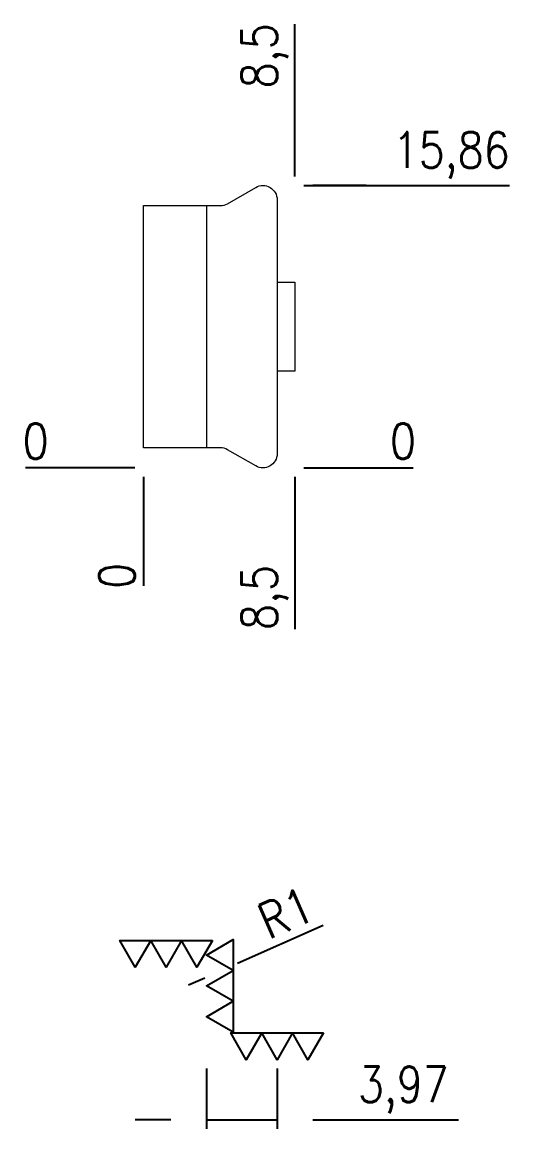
# Model space of a CAD drawing. Header units: millimetres. Extents: x 117382 to 126876, y -1151 to 1280.
# Drawn here: x 117383.5 to 117411, y -1029.4 to -967.3 of the extents above; entities that cross this region are included whole.
import ezdxf

# ---------------------------------------------------------------- set-up
doc = ezdxf.new("R2010")
doc.units = ezdxf.units.MM
for name, color, linetype in [('DIE_P', 2, 'Continuous'), ('DIM', 4, 'Continuous'), ('LB_P', 2, 'Continuous')]:
    doc.layers.add(name, color=color, linetype=linetype)
doc.styles.get("Standard").update_dxf_attribs({"font": 'txt.shx', "width": 0.85, "bigfont": 'ctxt.shx'})
doc.dimstyles.new('T-2-WX', dxfattribs={"dimtxt": 2, "dimasz": 2, "dimexe": 0.5, "dimexo": 0.5, "dimgap": 0.5, "dimtad": 1, "dimtxsty": 'Standard', "dimblk": 'OPEN30', "dimcen": 0, "dimazin": 3, "dimtfac": 1, "dimtmove": 0, "dimatfit": 3, "dimldrblk": 'OPEN30', "dimlwd": -1, "dimlwe": -1})

# ---------------------------------------------------------------- blocks, each defined once
blk = doc.blocks.new('*D7723')
at = {"layer": 'Defpoints', "color": 0}
for p in [(117390.345, -992.292), (117398.845, -992.292), (117403.845, -992.292)]:
    blk.add_point(p, dxfattribs=at)
at = {"layer": 'DIM', "color": 0, "linetype": 'Continuous'}
blk.add_line((117399.345, -992.292), (117405.478, -992.292), dxfattribs=at)
at = {"layer": 'DIM', "color": 0, "insert": (117404.911, -990.792), "char_height": 2, "attachment_point": 5}
blk.add_mtext('0', dxfattribs=at)
blk = doc.blocks.new('_Open30')
blk = doc.blocks.new('*D7724')
at = {"layer": 'Defpoints', "color": 0}
for p in [(117398.845, -976.434), (117403.845, -976.434), (117390.345, -992.292)]:
    blk.add_point(p, dxfattribs=at)
at = {"layer": 'DIM', "color": 0, "linetype": 'Continuous'}
for p, q in [((117399.345, -976.434), (117402.845, -976.434)), ((117402.845, -976.434), (117399.845, -976.434)), ((117399.845, -976.434), (117410.902, -976.434))]:
    blk.add_line(p, q, dxfattribs=at)
at = {"layer": 'DIM', "color": 0, "insert": (117407.623, -974.743), "char_height": 2, "attachment_point": 5}
blk.add_mtext('15,86', dxfattribs=at)
blk = doc.blocks.new('*D7725')
at = {"layer": 'Defpoints', "color": 0}
for p in [(117385.345, -992.292), (117390.345, -992.292), (117390.345, -992.292)]:
    blk.add_point(p, dxfattribs=at)
at = {"layer": 'DIM', "color": 0, "linetype": 'Continuous'}
blk.add_line((117389.845, -992.292), (117383.711, -992.292), dxfattribs=at)
at = {"layer": 'DIM', "color": 0, "insert": (117384.278, -990.792), "char_height": 2, "attachment_point": 5}
blk.add_mtext('0', dxfattribs=at)
blk = doc.blocks.new('*D7726')
at = {"layer": 'Defpoints', "color": 0}
for p in [(117390.345, -992.292), (117398.845, -992.292), (117398.845, -997.292)]:
    blk.add_point(p, dxfattribs=at)
at = {"layer": 'DIM', "color": 0, "linetype": 'Continuous'}
blk.add_line((117398.845, -992.792), (117398.845, -1001.354), dxfattribs=at)
at = {"layer": 'DIM', "color": 0, "insert": (117397.154, -999.573), "char_height": 2, "attachment_point": 5, "rotation": 90}
blk.add_mtext('8,5', dxfattribs=at)
blk = doc.blocks.new('*D7727')
at = {"layer": 'Defpoints', "color": 0}
for p in [(117390.345, -992.292), (117390.345, -992.292), (117390.345, -997.292)]:
    blk.add_point(p, dxfattribs=at)
at = {"layer": 'DIM', "color": 0, "linetype": 'Continuous'}
blk.add_line((117390.345, -992.792), (117390.345, -998.925), dxfattribs=at)
at = {"layer": 'DIM', "color": 0, "insert": (117388.845, -998.358), "char_height": 2, "attachment_point": 5, "rotation": 90}
blk.add_mtext('0', dxfattribs=at)
blk = doc.blocks.new('*D7728')
at = {"layer": 'Defpoints', "color": 0}
for p in [(117398.845, -971.434), (117398.845, -976.434), (117390.345, -992.292)]:
    blk.add_point(p, dxfattribs=at)
at = {"layer": 'DIM', "color": 0, "linetype": 'Continuous'}
blk.add_line((117398.845, -975.934), (117398.845, -967.372), dxfattribs=at)
at = {"layer": 'DIM', "color": 0, "insert": (117397.154, -969.153), "char_height": 2, "attachment_point": 5, "rotation": 90}
blk.add_mtext('8,5', dxfattribs=at)
blk = doc.blocks.new('*D7729')
at = {"layer": 'Defpoints', "color": 0}
for p in [(117393.875, -1025.53), (117397.845, -1025.53), (117397.845, -1028.914)]:
    blk.add_point(p, dxfattribs=at)
at = {"layer": 'DIM', "color": 0, "linetype": 'Continuous'}
for p, q in [((117393.875, -1026.03), (117393.875, -1029.414)), ((117397.845, -1026.03), (117397.845, -1029.414)), ((117391.875, -1028.914), (117389.875, -1028.914)), ((117393.875, -1028.914), (117397.845, -1028.914)), ((117399.845, -1028.914), (117408.025, -1028.914))]:
    blk.add_line(p, q, dxfattribs=at)
at = {"layer": 'DIM', "color": 0, "insert": (117404.935, -1027.224), "char_height": 2, "attachment_point": 5}
blk.add_mtext('3,97', dxfattribs=at)
blk = doc.blocks.new('*D7730')
at = {"layer": 'Defpoints', "color": 0}
for p in [(117393.79, -1020.927), (117392.875, -1021.33)]:
    blk.add_point(p, dxfattribs=at)
at = {"layer": 'DIM', "color": 0, "linetype": 'Continuous'}
for p, q in [((117400.439, -1017.995), (117395.62, -1020.12)), ((117392.875, -1021.33), (117393.79, -1020.927))]:
    blk.add_line(p, q, dxfattribs=at)
at = {"layer": 'DIM', "color": 0, "insert": (117398.339, -1017.281), "char_height": 2, "attachment_point": 5, "rotation": 23.79318}
blk.add_mtext('R1', dxfattribs=at)

msp = doc.modelspace()

# ---------------------------------------------------------------- linework, layer by layer
at = {"layer": 'DIE_P', "color": 4, "linetype": 'Continuous'}
for points in [[(117394.208, -1018.83), (117393.342, -1020.33), (117392.476, -1018.83), (117391.61, -1020.33), (117390.743, -1018.83), (117389.877, -1020.33), (117389.011, -1018.83), (117394.208, -1018.83)], [(117395.375, -1023.98), (117393.875, -1023.114), (117395.375, -1022.248), (117393.875, -1021.382), (117395.375, -1020.516), (117393.875, -1019.65), (117395.375, -1018.784), (117395.375, -1023.98)], [(117400.443, -1024.03), (117399.577, -1025.53), (117398.711, -1024.03), (117397.845, -1025.53), (117396.978, -1024.03), (117396.112, -1025.53), (117395.246, -1024.03), (117400.443, -1024.03)]]:
    msp.add_lwpolyline(points, close=True, dxfattribs=at)
at = {"layer": 'LB_P', "linetype": 'Continuous', "lineweight": 15}
msp.add_line((117397.845, -981.863), (117397.845, -986.863), dxfattribs=at)
msp.add_lwpolyline([(117397.845, -986.863), (117397.845, -991.492, -0.57735), (117396.645, -992.184), (117395.06, -991.27, 0.131652), (117394.66, -991.163), (117390.345, -991.163), (117390.345, -977.563), (117394.66, -977.563, 0.131652), (117395.06, -977.455), (117396.645, -976.541, -0.57735), (117397.845, -977.234), (117397.845, -981.863), (117398.845, -981.863), (117398.845, -986.863)], format="xyb", close=True, dxfattribs=at)
msp.add_lwpolyline([(117393.875, -977.563), (117393.875, -991.163)], dxfattribs=at)

# ---------------------------------------------------------------- dimensions: what is measured, and where the dimension line sits
at = {"layer": 'DIM', "color": 4, "linetype": 'Continuous'}
for feature_location, offset, dtype, origin, picture, middle in [((117398.845, -976.434), (0, 5), 1, (117390.345, -992.292), '*D7728', (117397.154, -969.153)), ((117398.845, -976.434), (5, 0), 0, (117390.345, -992.292), '*D7724', (117407.623, -974.743)), ((117390.344504843, -992.29167953), (-5, 0), 0, (117390.344504843, -992.29167953), '*D7725', (117384.277838176, -990.79167953)), ((117398.844504843, -992.29167953), (5, 0), 0, (117390.344504843, -992.29167953), '*D7723', (117404.91117151, -990.79167953)), ((117390.344504843, -992.29167953), (0, -5), 1, (117390.344504843, -992.29167953), '*D7727', (117388.844504843, -998.358346197)), ((117398.845, -992.292), (0, -5), 1, (117390.345, -992.292), '*D7726', (117397.154, -999.573))]:
    dim = msp.add_ordinate_dim(feature_location=feature_location, offset=offset, dtype=dtype, origin=origin, dimstyle='T-2-WX', dxfattribs=at)
    dim.commit()
    dim.dimension.update_dxf_attribs({"geometry": picture, "text_midpoint": middle})
dim = msp.add_radius_dim(center=(117392.875, -1021.33), mpoint=(117393.79, -1020.927), dimstyle='T-2-WX', dxfattribs=at)
dim.commit()
dim.dimension.update_dxf_attribs({"geometry": '*D7730', "text_midpoint": (117398.339, -1017.281)})
dim = msp.add_linear_dim(base=(117397.845, -1028.914), p1=(117393.875, -1025.53), p2=(117397.845, -1025.53), dimstyle='T-2-WX', dxfattribs=at)
dim.commit()
dim.dimension.update_dxf_attribs({"geometry": '*D7729', "text_midpoint": (117404.935, -1027.224)})

doc.saveas('drawing.dxf')
